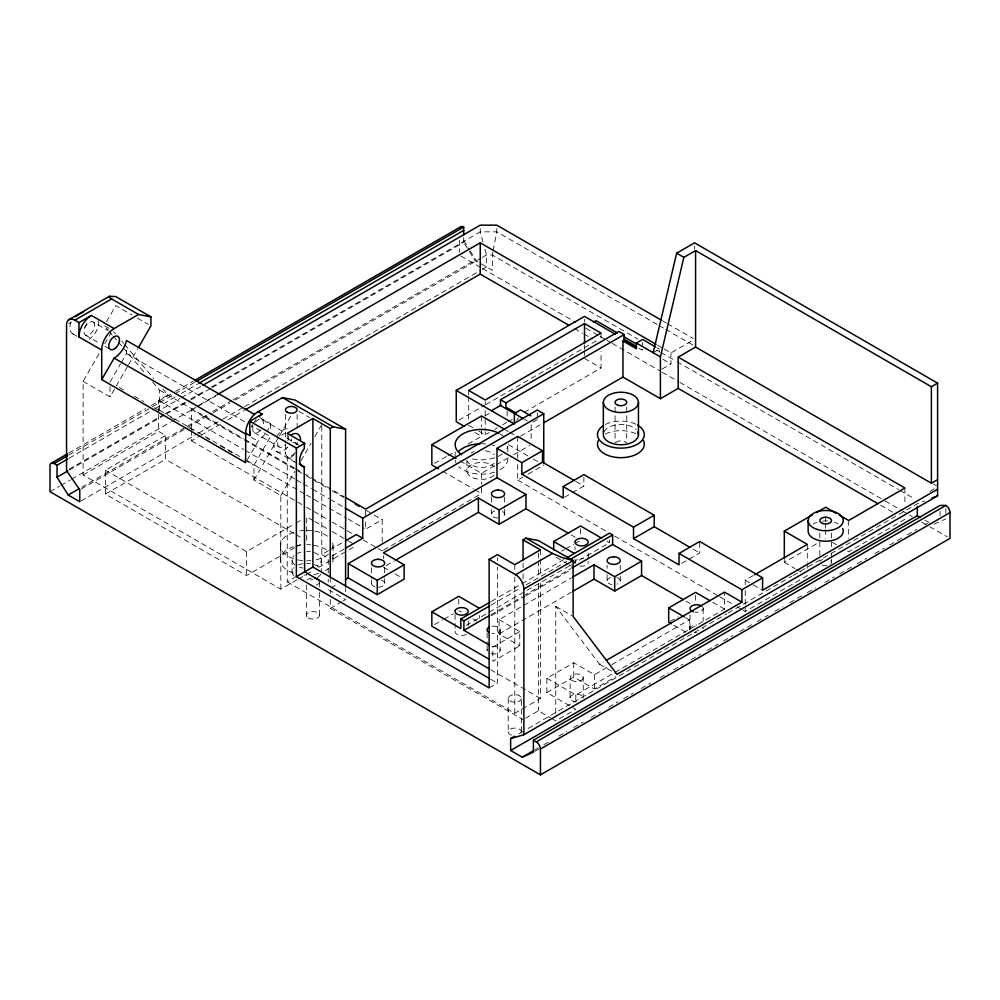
<?xml version="1.0" encoding="UTF-8"?>
<svg xmlns="http://www.w3.org/2000/svg" width="1000" height="1000" viewBox="0 0 1000 1000"><rect width="100%" height="100%" fill="white"/><g stroke="black" fill="none" stroke-linecap="round" stroke-linejoin="round"><path stroke-width="0.75" stroke-dasharray="5 3.75" d="M694.575 249.062L694.575 245.95M294.212 454.125C289.337 462.1 281.663 453.537 287.15 447.575M492.812 252.113L492.238 270.287L474.862 260.25L463.7 242.375L463.7 237.537M493.1 250.662L496.8 231.838L496.8 227.825M466.287 634.35A6.587 3.8 0 0 1 459.113 635.175A6.587 3.8 0 0 1 455.05 631.663L455.275 630.675A6.587 3.8 0 0 1 456.975 628.975M487.337 651.162A6.587 3.8 0 0 1 487.113 650.175L487.337 649.188M491.987 626.2A6.587 3.8 0 0 1 500.275 629.875L500.05 630.85A6.587 3.8 0 0 1 491.987 633.538M500.275 629.875L500.05 651.162A6.587 3.8 0 0 1 490.4 653.462M575.25 563.387A6.587 3.8 0 0 1 575.025 562.4L575.25 561.413A6.587 3.8 0 0 1 583.3 558.725M576.638 701.862A6.587 3.8 0 0 1 570.05 698.062L570.275 676.775A6.587 3.8 0 0 1 577.5 674A6.587 3.8 0 0 1 583.225 677.763L583.225 698.062M570.05 698.062L570.275 697.075A6.587 3.8 0 0 1 576.638 694.262A6.587 3.8 0 0 1 583 697.075M583.225 677.763L583 678.75A6.587 3.8 0 0 1 575.775 681.525A6.587 3.8 0 0 1 570.05 677.763M690.25 629.788A6.587 3.8 0 0 1 690.025 628.8L690.25 627.812A6.587 3.8 0 0 1 696.612 625M702.312 606.6A6.587 3.8 0 0 1 703.188 608.5L702.962 609.475A6.587 3.8 0 0 1 694.912 612.163M71.112 321.912L70.163 324.95A12.875 7.438 -60 0 0 76.6 334.1M259.738 417.413L270.5 423.625L267.4 431.388M106.538 321.637L115.775 305.637L132.012 315.012M297.025 579.812L280.837 589.15L83.1 474.975L83.1 381.35L100.125 351.863M104.763 343.825L110.962 333.1M109.987 382.137L120.512 363.9M121.275 362.587L126.538 353.475L126.538 346.275M83.1 381.35L109.987 396.875L115.4 387.512M116.163 386.175L127.762 366.087M128.537 364.75L137.8 348.688M247.225 460.025L258.087 441.213L266.038 433.387M280.837 589.15L280.837 495.525L253.95 480L253.95 465.25L270.5 436.587L251.663 425.712M253.95 480L278.688 437.163M279.45 435.825L291.812 414.412M280.837 495.525L294.75 471.425M300.938 460.725L310.975 443.325M314.85 436.625L321.8 424.588M516.862 420.163L518.513 417.612M299.288 445.275L287.25 438.338L289.037 436.45M929.987 491.613L935.05 488.088M68.725 323.725L70.9 322.463M158.6 412.762L158.6 400.337L167.9 394.963L162.862 389.1M68.787 453.075L145.825 408.6M151.237 405.475L174.213 392.212M175.562 391.425L193.137 381.287M68.925 454.975L194.713 382.35M69.188 458.162L154.312 409.025M155.662 408.25L175.925 396.55M181.325 393.425L197.537 384.062M152.575 381.975L159.625 390.188L159.625 410.25L179.925 398.537M181.275 397.762L201.562 386.037M69.25 469.125L163.888 414.487M165.238 413.7L185.525 401.987M190.925 398.875L205.8 390.288M211.213 387.163L480.25 231.838L496.8 231.838L657.7 324.725M69.188 470.138L165.113 414.75M166.462 413.975L189.438 400.712M190.787 399.938L211.05 388.237M212.4 387.45L463.7 242.375M191.488 428.913L191.488 409.538L198.238 405.637M199.575 404.862L215.775 395.513M50 491.7L59.462 486.238M60.812 485.462L70.275 480M71.625 479.212L170.3 422.25M171.65 421.463L195.987 407.413M197.338 406.637L216.262 395.712M83.1 474.975L158.6 431.388L165.625 435.45L165.625 459.338L294.613 533.8M294.662 547.737L246.513 575.538L105.438 494.087L105.438 470.2L165.625 435.45M81.7 487.238L185.738 427.175M187.087 426.4L207.35 414.7M212.75 411.575L231.663 400.65M233.025 399.875L474.862 260.25M81.137 489.025L186.525 428.175M187.875 427.4L212.188 413.363M213.538 412.575L229.75 403.225M235.162 400.1L481.05 258.137M482.4 257.35L486.45 255.012L492.238 255.012L637.987 339.162M81.137 500.95L197.325 433.875M198.675 433.088L221.65 419.825M223 419.05L243.263 407.35M244.613 406.575L481.05 270.062M482.4 269.288L486.45 266.95L486.45 255.012L484.513 247.775M191.488 430.4L191.488 440.825L199.575 436.15M200.925 435.375L222.525 422.912M227.913 419.787L244.112 410.438M105.438 494.087L165.625 459.338M458.938 420.163L484.487 405.412M485.825 404.637L596.087 340.988L590.688 337.875M105.438 470.2L246.513 551.65L294.662 523.85M296 523.075L302.688 519.212M484.825 415.975L490.213 412.863M434.525 463.4L446.6 456.425M447.95 455.65L454.65 451.775M468.075 444.038L481.488 436.287L481.488 428.475M478.85 431.175L485.213 434.85L489.25 432.525M494.637 429.412L497.337 427.85M502.725 424.75L506.763 422.413M508.113 421.637L512.15 419.3M524.275 412.3L601.05 367.975L601.05 351.3M296 546.962L302.688 543.1M537.337 419.562L531.125 423.15L531.125 441.575M653.175 352.688L659.375 349.113L659.375 352.175M520.6 436.15L540.812 424.487M321.8 426.125L321.8 554.513L328.438 550.675M329.775 549.913L344.387 541.475M382.2 542L382.2 519.65L365.65 529.2L365.65 518.4M664.2 349.025L670.962 352.925L693.238 340.075M295.238 452.55A12.875 7.438 -60 0 1 289.037 456.75L287.25 456.925L287.25 581.862L295.35 577.188M332.2 555.913L344.15 549.012M298.375 579.025L305.113 575.138M306.462 574.362L313.2 570.462M318.587 567.35L356.337 545.562M460.025 460.913L481.488 473.312L494.9 465.562M496.25 464.787L508.325 457.812M513.688 454.712L529.788 445.425M661.95 369.113L670.962 363.913L670.962 352.925M383.537 550.163L481.488 493.612L481.488 485.8M330.887 587.962L337.575 584.1M517.688 464.5L517.688 480.112L522.9 477.113M528.112 474.1L543.75 465.075M386.112 565.638L394.137 561M330.275 599.438L330.275 608.375L341.763 601.75M343.038 601.013L345.588 599.538L328.212 589.513M564.487 497.287L570.95 493.55M572.238 492.8L583.875 486.087L583.875 477.488M434.538 624.612L442.6 619.963M443.95 619.188L453.35 613.75M561.75 551.175L564.438 549.625M565.775 548.85L573.85 544.188M575.188 543.413L579.225 541.087M491.45 601.312L563.663 559.612M490.95 605.188L520.688 588.013M526.1 584.888L566.663 561.475M466.213 625.438L487.837 612.95M489.2 612.163L570.312 565.325M571.675 564.55L609.525 542.7L609.525 539.963M490.95 614.738L522.038 596.788M523.4 596L570.712 568.688M491.45 615.638L524.888 596.337M526.225 595.562L571.688 569.312M499.075 619.6L519.75 631.55L519.75 645.875L499.075 633.938L499.075 619.6L571.275 577.913M499.075 633.938L571.275 592.238M519.75 631.55L492.863 647.075L492.863 661.4L519.75 645.875M681.612 563.413L699.712 552.962L699.712 541.5M489.137 687.913L497.413 683.138L497.413 567.025M551.737 718.562L555.75 720.875L575.812 709.287L546.85 692.575L546.85 678.238L573.737 662.712L594.425 674.663L610.475 665.387M546.85 692.575L573.737 677.05L594.425 688.988L615.825 676.637M670.025 621.45L678.1 616.8M287.25 581.862L514.788 713.225L540.438 698.425L540.438 582.35M555.75 713.138L555.75 606.4L599.6 664.262L603.625 661.938M745.225 584.663L745.225 580.188L753.312 575.525M784.312 559.425L784.312 562.4L819.013 542.362M611.812 664.625L689.375 619.837L689.375 629.875M525.612 718.2L538.375 710.837L550.4 717.788M546.85 678.238L575.812 694.963L613.663 673.1M615.025 672.325L724.538 609.087L724.538 592.137M518.763 733.875L522.812 731.538M528.212 728.425L693.05 633.263M694.4 632.475L726.825 613.763M728.175 612.975L791.675 576.312M793.025 575.538L917.312 503.775L924.562 500.95M742.525 609.925L745.225 611.487L807.275 575.65L803.225 573.312M904.912 519.288L848.65 551.775L845.938 550.212M534.412 750.163L538.462 747.825M543.862 744.7L550.625 740.8M558.725 736.125L566.838 731.438M573.587 727.537L583.05 722.087M591.15 717.4L600.612 711.938M608.713 707.262L618.175 701.8M623.575 698.688L633.038 693.225M641.137 688.538L650.6 683.088M660.05 677.625L668.162 672.938M673.562 669.825L683.025 664.362M691.125 659.688L700.588 654.225M707.337 650.325L718.15 644.087M723.55 640.962L733.012 635.5M739.762 631.6L751.925 624.575M757.325 621.462L768.138 615.225M774.887 611.325L783 606.638M789.75 602.737L801.912 595.725M807.312 592.6L815.425 587.925M824.887 582.463L834.338 577M839.737 573.875L851.9 566.862M857.312 563.737L866.762 558.275M874.875 553.6L884.325 548.138M889.737 545.025L901.888 538M907.3 534.875L916.75 529.412M924.862 524.738L927.562 523.175M534.763 751.413L538.812 749.062M934.2 524.125L945.863 518.9M292.8 442.562L295.425 442.8L296.938 444.95M378.3 587.2L379.762 587.087A6.587 3.8 0 0 0 384.588 583.913A6.587 3.8 0 0 0 381.35 580.125M638.9 348.512L642.625 349.95L638.575 347.6M662.25 320.675L666.287 323M667.638 323.787L693.2 338.537M659.05 325.513L664.463 328.638M665.812 329.412L692.85 345.025M933.538 483.988L936.237 485.55M657.438 345.125L662.85 348.25M656.8 347.625L659.375 349.113M656.875 350.062L659.575 351.625M660.925 352.4L675.763 360.975M677.113 361.75L898.425 489.525M899.775 490.3L914.625 498.875M662.938 359.288L670.962 363.913M925.05 520.163L929.013 522.45M460.913 256.025L481.175 267.725M482.525 268.5L575.75 322.325M585.837 328.15L598.725 335.588M600.075 336.362L605.475 339.487M606.825 340.262L611.237 342.812M612.238 343.387L660.875 371.463M662.225 372.25L678.438 381.613M679.788 382.388L883.8 500.175M885.15 500.95L901.363 510.312M902.712 511.087L908.112 514.212M909.463 515L912.175 516.55M921.625 522.013L928.388 525.913M929.737 526.7L947.3 536.838M574.525 328.55L582.612 333.212M583.962 333.988L589.35 337.1M880.612 505.262L895.462 513.837M584.5 358.425L601.05 367.975M832.438 542.413L836.488 544.75M784.312 562.4L795.125 568.638M796.475 569.412L801.875 572.537M524.688 419.425L527.263 420.913M505.637 429.925L508.325 431.475M509.663 432.25L515.025 435.35M575.875 481.463L583.875 486.087M693.025 549.1L699.712 552.962M745.225 580.188L751.9 584.05M753.238 584.825L762.6 590.225M508.45 444.688L528.062 456.012M533.288 459.025L538.513 462.05M468.663 425.3L473.75 428.237M474.85 432.45L481.488 436.287M517.688 480.112L607.888 532.2M614.625 536.087L718.288 595.938M719.638 596.712L735.8 606.038M737.138 606.812L741.175 609.15M606.9 541.175L609.525 542.7M712.688 602.25L724.538 609.087M571.25 534.925L575.237 537.225M686.125 601.25L690.175 603.587M442.575 471.15L473.438 488.963M474.775 489.738L481.488 493.612M685.487 617.6L689.375 619.837M556.263 557.325L567.9 564.038M569.188 564.788L571.775 566.275M673.863 625.212L686.787 632.675M137.413 318.125L148.238 324.375M298.938 411.388L309.7 417.6M108.963 328.363L104.225 325.637L108.263 330.337M93.1 321.975A7.6 4.387 -60 0 1 90.688 333.762A7.6 4.387 -60 0 1 84.113 329.963A7.6 4.387 -60 0 1 93.1 321.975L107.475 330.275M255.4 422.188A7.6 4.387 -60 0 1 261.887 419.425L285.6 433.113M126.538 353.475L246.287 422.612M555.75 606.4L571.788 615.65M85.5 335.15L99.875 343.45M105.1 346.463L110.325 349.487M254.288 432.6L279.312 447.05A7.6 4.387 -60 0 0 285.812 444.288M287.25 456.925L295.275 461.562M72.525 333.738L77.7 336.725M276.688 451.613L295.587 462.525M251.363 437.325L258.087 441.213M159.625 390.188L243.238 438.462M244.587 439.237L294.35 467.975M295.7 468.75L302.425 472.638M303.775 473.413L344.125 496.712M191.488 409.538L305.1 475.138M306.45 475.913L330.8 489.975M332.15 490.75L344.325 497.775M365.962 510.275L372.738 514.175M374.087 514.963L382.2 519.65M158.6 400.337L243.775 449.513M245.125 450.3L295.15 479.188M296.5 479.963L301.913 483.088M303.263 483.862L311.375 488.55M312.725 489.325L328.95 498.7M330.312 499.475L343.825 507.287M159.625 410.25L241.775 457.675M247.15 460.788L305.062 494.212M306.4 494.988L346.8 518.312M348.15 519.087L364.3 528.425M599.6 664.262L615.638 673.525M119.4 387.575L123.438 389.9M134.2 396.112L143.625 401.55M154.388 407.775L158.425 410.1M170.538 417.088L175.912 420.2M189.375 427.962L193.412 430.3M206.863 438.062L209.55 439.625M220.312 445.838L227.037 449.712M228.388 450.5L232.425 452.825M244.537 459.812L253.95 465.25M191.488 440.825L305.1 506.425M306.45 507.2L330.8 521.263M332.15 522.038L352.438 533.75M363.263 540L376.788 547.812M378.137 548.587L382.2 550.938L382.2 547.95M313.412 520.775L306.7 516.9L306.7 540.788M314.75 521.55L330.85 530.837M332.188 531.613L346.95 540.138M348.288 540.913L353.663 544.012M383.438 567.175L389.9 570.913M395.075 573.888L401.538 577.625M458.738 610.65L461.325 612.137M472.95 618.85L476.838 621.1M295.95 534.575L302.675 538.45M321.8 554.513L328.212 558.212L328.212 573.112M490.712 669.712L540.438 698.425M490.675 679.237L497.413 683.138M330.275 608.375L523.062 719.675M279.312 447.05L278.463 446.262A7.6 4.387 -60 0 1 278.463 440.05M113.513 331.587L115.525 333.938M121.575 340.975L123.588 343.325M124.588 344.5L153.8 378.537M109.262 331.5L112.287 335.025M113.3 336.2L117.325 340.9M118.338 342.075L122.362 346.763M123.362 347.938L145.525 373.762M463.7 240.525L469.363 249.613M470.175 250.912L476.65 261.288M482.962 241.975L480.25 231.838L480.25 227.825M945.863 508.425L945.863 515.913M940.075 511.413L940.075 515.9M904.912 488L904.912 504.387M848.65 520.475L848.65 538.362M831.538 532.987L831.538 546.912M831.538 553.112L831.538 557.75M831.538 559.3L831.538 562.4A5.85 3.375 0 0 0 829.825 560.013M825.688 516.163L825.688 522.125M825.688 523.612L825.688 528.088M825.688 529.575L825.688 538.513M819.837 532.987L819.837 557.75M807.275 544.362L807.275 562.25M807.275 563.737L807.275 568.2M745.225 590.625L745.225 611.487M703.188 608.5L703.188 620.988M695.575 595.237L695.575 602.4M690.025 614.738L690.025 628.8M642.625 342.438L642.625 345.438M626.75 407.013L626.75 442.625M620.25 565.288L620.25 569.975M620.25 576.225L620.25 580.913M615.05 407.013L615.05 442.625M607.087 565.288L607.087 568.413M607.087 574.663L607.087 580.913A6.587 3.8 0 0 0 611.962 584.575M601.05 333.1L601.05 339.175M594.425 674.663L594.425 688.988M588.188 553.025L588.188 559.275M584.5 319.137L584.5 321.875M584.5 344.775L584.5 349.325M584.5 350.838L584.5 355.387M580.562 528.837L580.562 536M575.812 694.963L575.812 702.125M575.025 546.788L575.025 549.9M575.025 559.275L575.025 562.4M573.737 662.712L573.737 677.05M540.438 549.862L540.438 557.6M540.438 559.138L540.438 576.163M538.375 553.038L538.375 559.288M538.375 560.85L538.375 578.038M538.375 584.288L538.375 710.837M537.337 412.75L537.337 418.2M523.062 563.038L523.062 567.675M523.062 573.875L523.062 580.062M521.375 698.425A6.587 3.8 0 0 1 511.5 701.712A6.587 3.8 0 0 1 511.5 695.125A6.587 3.8 0 0 1 521.375 698.425L521.375 731.862M517.688 436.413L517.688 458.263M514.788 564.663L514.788 570.85M514.788 577.05L514.788 713.225M508.212 698.425L508.212 731.862M507.812 451.812L507.812 444.65A26.325 15.2 0 0 1 506.912 448.587M507.137 410.875L507.137 416.887M504.613 496.975L504.613 507.9M504.613 509.462L504.613 514.15M497.413 557.725L497.413 560.825M491.45 496.975L491.45 503.225M491.45 509.462L491.45 514.15M487.113 633L487.113 643.925M487.113 645.487L487.113 650.175M485.213 401.5L485.213 404.538M485.213 410.6L485.213 430.312M485.213 431.825L485.213 434.85M481.488 415.988L481.488 426.912M481.488 473.312L481.488 484.237M479.412 615.425L479.412 618.288M468.663 390.425L468.663 394.975M468.663 396.488L468.663 420.75M468.212 620.737L468.212 625.413M466.863 460.475L466.863 470.925M459.562 240.062L459.562 252.213M458.738 599.175L458.738 606.35M455.163 451.812L455.163 457.55M455.05 614.487L455.05 631.663M384.65 567.8L384.65 577.175M384.65 578.737L384.65 583.413M383.438 555.712L383.438 558.575M371.475 567.8L371.475 578.737M371.475 580.3L371.475 583.413M365.65 510.675L365.65 516.85M345.588 588.6L345.588 591.725M333.025 545.562L333.025 559.888M330.275 577.087L330.275 583.05M330.275 590.5L330.275 593.475M328.212 579.075L328.212 582.062M321.325 559.888L321.325 571.838M319.488 581.862L319.488 590.988M319.488 592.5L319.488 615.3M306.325 584.9L306.325 615.3M297.137 414.425L297.137 428.212M297.137 441.987L297.137 445.05M292.075 559.888L292.075 571.838M287.25 434.562L287.25 438.338M285.438 414.5L285.438 442.463M285.438 444.012L285.438 453.338M280.375 545.562L280.375 559.888M270.5 423.625L270.5 429.387M246.513 551.65L246.513 575.538M158.6 414.312L158.6 431.388M109.987 386.562L109.987 396.875M603.95 431.987A17.55 10.137 0 0 1 618.612 424.575A17.55 10.137 0 0 1 636.1 429.55M813.275 523.95A17.55 10.137 0 0 1 816.912 522.337M822.638 521.125A17.55 10.137 0 0 1 830.225 521.325M834.463 522.337A17.55 10.137 0 0 1 838.1 523.95M502.688 511.463A6.587 3.8 0 0 1 501.325 517.438M498.038 517.95A6.587 3.8 0 0 1 491.675 515.138A6.587 3.8 0 0 1 494.75 510.863M374.775 586.712A6.587 3.8 0 0 1 373.413 580.725M579.9 566.075A6.587 3.8 0 0 0 587.962 563.387L588.188 562.4A6.587 3.8 0 0 0 587.962 561.413M616.95 577.612A6.587 3.8 0 0 1 616.95 584.2M607.087 580.913A6.587 3.8 0 0 1 611.962 577.238M696.612 632.6A6.587 3.8 0 0 1 694.912 632.463M702.962 627.812A6.587 3.8 0 0 1 703.188 628.8M491.987 646.5A6.587 3.8 0 0 1 500.275 650.175M605.462 434.012A23.4 13.513 0 0 1 636.337 434.012M605.462 424.462A23.4 13.513 0 0 1 636.337 424.462M332.625 542.913A26.325 15.2 0 0 1 332.625 548.2M328.6 554A26.325 15.2 0 0 1 313.512 560.237M310.825 560.575A26.325 15.2 0 0 1 306.7 560.763M302.575 560.575A26.325 15.2 0 0 1 295.988 559.45M293.538 558.725A26.325 15.2 0 0 1 280.45 544.362A26.325 15.2 0 0 1 297.262 531.362M299.887 530.875A26.325 15.2 0 0 1 305.325 530.375M306.7 530.363A26.325 15.2 0 0 1 313.512 530.875M314.825 531.1A26.325 15.2 0 0 1 329.5 537.962M502.375 453.9A26.325 15.2 0 0 1 496.112 457.287M494.65 457.812A26.325 15.2 0 0 1 470.775 458.537M500.1 433.9A26.325 15.2 0 0 1 504.288 437.05M494.15 475.138A14.625 8.45 0 0 1 472.088 477.388A14.625 8.45 0 0 1 472.088 464.45A14.625 8.45 0 0 1 494.15 466.7M494.15 463.2A14.625 8.45 0 0 1 479.575 467.35A14.625 8.45 0 0 1 467.362 461.163M471.15 453.013A14.625 8.45 0 0 1 474.175 451.662M485.275 450.825A14.625 8.45 0 0 1 494.15 454.75M507.812 458.975A26.325 15.2 0 0 1 500.1 469.725M494.65 472.137A26.325 15.2 0 0 1 458.688 466.575M456.062 462.912A26.325 15.2 0 0 1 455.262 460.3M481.488 443.775A26.325 15.2 0 0 1 485.613 443.963M492.2 445.087A26.325 15.2 0 0 1 494.65 445.812M320.825 574.025A14.625 8.45 0 0 1 317.038 577.8M312.887 579.487A14.625 8.45 0 0 1 310.487 579.987M294.037 576.05A14.625 8.45 0 0 1 294.037 567.612M302.913 563.675A14.625 8.45 0 0 0 296.363 565.862A14.625 8.45 0 0 1 294.037 555.662M306.7 563.387A14.625 8.45 0 0 1 310.487 563.675M314.012 564.525A14.625 8.45 0 0 1 319.363 567.612M314.012 552.575A14.625 8.45 0 0 1 317.038 565.862M302.913 568.05A14.625 8.45 0 0 1 299.387 567.2M296.363 553.925A14.625 8.45 0 0 1 302.913 551.737M306.7 551.45A14.625 8.45 0 0 1 310.487 551.737M332.625 557.25A26.325 15.2 0 0 1 332.625 562.537M328.6 568.337A26.325 15.2 0 0 1 325.312 570.638M318.663 573.438A26.325 15.2 0 0 1 313.512 574.575M306.7 575.087A26.325 15.2 0 0 1 303.95 575.013M293.538 573.05A26.325 15.2 0 0 1 293.538 546.725M295.988 546A26.325 15.2 0 0 1 302.575 544.875M306.7 544.688A26.325 15.2 0 0 1 310.825 544.875M313.512 545.212A26.325 15.2 0 0 1 328.6 551.45M615.837 442.475A5.85 3.375 0 0 1 625.975 442.475M831.338 563.275A5.85 3.375 0 0 1 830.75 564.087M827.2 565.662A5.85 3.375 0 0 1 821.55 564.788M820.037 561.525A5.85 3.375 0 0 1 822.763 559.475M261.887 419.425A7.6 4.387 -60 0 1 262.75 426.425M260.775 429.837A7.6 4.387 -60 0 1 254.812 432.837A7.6 4.387 -60 0 1 252.9 427.413M288.312 435.863A7.6 4.387 -60 0 1 287.775 440.887M281.725 435.275A7.6 4.387 -60 0 1 285.812 433.537M291.675 439.125A12.875 7.438 -60 0 1 291 441.175M287.675 446.938A12.875 7.438 -60 0 1 280.763 451.975L278.562 452.2A12.875 7.438 -60 0 1 275.238 439.762M276.688 436.75A12.875 7.438 -60 0 1 278.562 433.988L280.763 431.675A12.875 7.438 -60 0 1 289.55 429.312M98.088 320.775A12.875 7.438 -60 0 1 89.3 339.075M86.838 323.3A12.875 7.438 -60 0 1 83.513 329.075M251.475 427.438A17.55 10.137 -60 0 1 252.725 424.675M253.45 423.338A17.55 10.137 -60 0 1 256.025 419.575M511.5 735.15A6.587 3.8 0 0 1 509.087 729.963A6.587 3.8 0 0 1 518.075 728.575A6.587 3.8 0 0 1 520.487 733.763M319.262 582.85A6.587 3.8 0 0 1 316.2 585.15M307.2 579.963A6.587 3.8 0 0 1 311.2 578.2M308.25 617.987A6.587 3.8 0 0 0 319.262 616.287A6.587 3.8 0 0 0 311.2 611.638A6.587 3.8 0 0 0 308.25 617.987"/><path stroke-width="1.5" d="M877.913 503.7L678.2 388.4L660.413 398.675L660.413 356.875L683.85 257.35L695.575 250.588L931.388 386.725L937.588 383.137L937.588 495.875L523.888 734.725L510.65 738.562L510.65 750.487L522.25 757.188L533.4 752.188L533.4 740.225L940.075 505.438L945.863 505.438A5.85 3.375 60 0 1 950 512.6L950 538.4L540.438 774.85L50 491.7L50 465.9A5.85 3.375 60 0 1 54.138 463.512L67.65 455.712M653.175 352.688L676.65 253.188L694.575 242.838L937.588 383.137M345.588 587.038L345.588 429.237L294.913 399.975L282.5 397.587L258.087 411.688A17.55 10.137 -60 0 0 245.675 433.175L245.675 462.713L101.713 379.588L114.125 358.1A18.613 10.75 -60 0 0 125.525 343.913L126.538 340.513L254.35 414.3M138.575 347.35L150.938 325.938L150.938 316.863L115.75 296.575L109.425 296.275L68.975 319.625M109.425 296.275L109.412 297.3L111.638 298.95L138.537 314.475L150.938 316.863M75.35 316.663L83.812 311.6M67.838 458.95L57.038 465.188L57.038 477.15L68.188 495.037L79.787 501.737L79.787 489.8L66.55 470.675L66.55 324.988A11.7 6.75 60 0 1 74.825 320.2L111.638 298.95M74.825 320.2L78.963 322.6L91.375 315.425L114.125 328.562L138.537 314.475M51.212 463.225L67.438 453.862M194.488 380.5L460.775 226.762M196.062 381.575L463.7 227.062L463.7 234.887M198.888 383.288L463.7 230.4M202.925 385.262L480.25 225.15L496.8 225.15L660.913 319.9M57.038 477.15L67.838 470.913M217.125 394.738L480.25 242.825L656.087 344.338M68.188 495.037L79 488.8M245.463 409.663L480.25 274.113L569.138 325.438M245.675 433.175L249.812 435.575L249.812 421.238L262.225 414.075L258.087 411.688M345.588 429.237L333.175 426.85L330.275 428.525L312.9 418.488L287.25 433.3L304.625 443.338L304.212 448.8A12.875 7.438 -60 0 0 304.212 467L304.625 571.838L489.325 678.462M249.812 421.238L296.363 448.113L304.625 443.338M464.225 426.325L456.25 421.712L456.25 390.425L584.5 316.388L615.6 334.35M584.5 323.55L468.663 390.425L485.213 399.988L601.05 333.1L584.5 323.55L584.5 343.263M593.513 322.175L596.087 320.688L617.475 333.038M513.962 413.237L500.513 405.475L500.513 399.75L618.837 331.438L624.212 334.538L624.212 340.275L636.312 347.262M438.55 468.825L431.838 464.95L431.838 444.65L481.488 415.988L504.3 429.15M491.413 410.725L500.863 405.275M500.513 399.75L505.9 402.85L624.212 334.538M543.5 422.938L622.975 377.05L622.975 340.988L624.212 340.275M456.25 390.425L514.375 423.988L514.375 413.475L520.588 409.9L530.887 415.85M622.975 340.988L636.413 348.75L636.413 343.013L642.625 339.438L655.512 346.875M345.175 508.062L362.75 518.212L543.75 413.713L543.75 463.512M568.575 533.387L525.962 508.775L525.962 494.45L499.075 509.975L478.387 498.025L383.438 552.85L404.125 564.788L404.125 579.113L377.238 594.637L348.275 577.925L348.275 563.587L497 477.725L497 448.35L517.688 436.413L542.513 450.737L542.513 462.2L574.538 480.688M345.712 540.712L356.337 534.575L362.75 538.275L362.75 518.212M296.363 448.113L296.363 576.613L304.625 571.838M304.8 571.737L312.9 567.05L489.363 668.938M345.487 548.25L362.75 538.275M678.2 388.4L678.2 357.113L695.575 347.075L931.388 483.225L937.588 479.637M497 448.35L521.825 462.675L542.513 450.737M521.825 462.675L521.825 474.15L542.513 462.2M345.6 579.462L348.275 577.925M395.475 560.225L478.387 512.362L499.075 524.3L525.962 508.775M348.275 563.587L377.238 580.312L404.125 564.788M521.825 474.15L563.188 498.025L563.188 486.562L583.875 474.625L654.2 515.225L654.2 526.688L690.337 547.55M296.363 576.613L489.137 687.913L489.137 559.412L497.413 554.637L514.788 564.663L540.438 549.862L523.062 539.825L523.062 559.938M523.062 539.825L525.962 538.15L538.375 540.538L573.125 560.6L573.125 616.425L616.975 674.3L741.912 602.163L741.912 589.75L679.025 553.438L679.025 564.9L633.525 538.638L633.525 527.163L563.188 486.562M488.888 659.1L431.838 626.175L431.838 611.838L458.738 596.312L479.412 608.263M553.675 550.1L553.675 541.5L580.562 525.975L601.625 538.138M489.137 559.412L515.612 574.7L552.438 553.438L561.925 557.513L573.125 560.6L523.888 589.025L523.888 734.725M431.838 611.838L460.8 628.562L460.8 619L490.112 602.075M567.612 557.337L609.525 533.138L612.625 534.925L612.625 544.487L572.062 567.9M460.8 619L463.9 620.8L489.588 605.962M570.712 559.125L612.625 534.925M633.525 527.163L654.2 515.225M463.9 620.8L463.9 630.35L489.588 615.525M633.525 538.638L654.2 526.688M572.612 577.137L594.012 564.788L614.7 576.725L641.587 561.2L641.587 575.538L683.425 599.688M572.612 591.475L594.012 579.113L614.7 591.062L641.587 575.538M679.025 553.438L699.712 541.5L762.6 577.8L762.6 590.225L937.588 489.188M784.312 557.925L784.312 531.112L812.337 514.925M816.338 512.612L825.688 507.225L836.488 513.462M671.275 623.725L668.688 622.225L668.688 607.9L695.575 592.375L710.05 600.737M606.312 660.387L724.538 592.137L741.912 602.163M754.663 574.738L807.275 544.362L784.312 531.112M741.912 589.75L762.6 577.8M510.65 738.562L514.7 736.225M510.65 750.487L917.312 515.7L917.312 506.538M533.4 740.225L536.3 741.888L945.863 505.438M522.25 757.188L533.05 750.95M540.438 774.85L540.438 749.05L950 512.6M931.8 498.137L937.588 495.875M676.65 253.188L683.85 257.35M678.2 357.113L904.912 488L848.65 520.475L839.188 515.025M636.413 343.013L660.413 356.875M624.163 336.9L636.2 343.85M623.713 339.025L635.875 346.05M917.312 515.7L919.912 517.2M622.975 377.05L660.413 398.675M543.75 413.713L537.337 410.012L365.65 509.137L345.475 497.488M516.55 413.3L507.137 407.863L505.9 408.575L505.9 402.85M514.375 413.475L523.4 418.688M497 477.725L525.962 494.45M612.625 544.487L641.587 561.2M431.838 444.65L456 458.587M553.675 541.5L574.362 553.438M668.688 607.9L684.2 616.85M282.5 397.587L333.175 426.85M525.962 538.15L552.438 553.438M299.288 463.875L304.625 466.962M78.963 322.6L78.963 336.925L101.713 350.062L101.713 379.588M114.125 358.1L245.975 434.225M355.15 504.025L359.2 506.375M463.9 630.35L488.913 644.788M54.138 463.512L57.038 465.188M931.388 386.725L931.388 483.225M808.138 520.6L808.138 531.112A17.55 10.137 0 0 0 827.975 541.15A17.55 10.137 0 0 0 842.638 528.488M695.575 250.588L695.575 347.075M638.45 402.375A17.55 10.137 0 0 1 612.125 411.15A17.55 10.137 0 0 1 612.125 393.6A17.55 10.137 0 0 1 638.45 402.375L638.45 434.613M614.7 576.725L614.7 591.062M603.35 402.375L603.35 434.613A17.55 10.137 0 0 0 623.2 444.663A17.55 10.137 0 0 0 637.863 431.987M594.012 564.788L594.012 579.113M499.075 509.975L499.075 524.3M480.25 242.825L480.25 274.113M478.387 498.025L478.387 512.362M377.238 580.312L377.238 594.637M330.275 428.525L330.275 577.087M312.9 418.488L312.9 567.05M693.325 611.788A6.587 3.8 0 0 1 690.025 608.5L690.25 607.513A6.587 3.8 0 0 1 701.263 605.812M489.038 632.562A6.587 3.8 0 0 1 487.113 629.875L487.337 628.888A6.587 3.8 0 0 1 489.038 627.188M643.512 440.675A23.4 13.513 0 0 1 620.9 457.675A23.4 13.513 0 0 1 598.3 440.675M637.45 425.062A23.4 13.513 0 0 1 637.925 443.888A23.4 13.513 0 0 1 605.337 444.712A23.4 13.513 0 0 1 602.975 425.925M461.7 454.675A26.325 15.2 0 0 1 462.875 433.9A26.325 15.2 0 0 1 498.85 433.225M458.688 451.375A26.325 15.2 0 0 1 480.112 443.8M536.3 741.888A5.85 3.375 60 0 1 540.438 749.05M459.7 228.287A5.85 3.375 60 0 1 463.7 227.062M515.612 574.7A11.7 6.75 60 0 1 523.888 589.025M291.388 434.738A12.875 7.438 -60 0 1 300.5 439.988M101.713 350.062A17.55 10.137 -60 0 1 114.125 328.562M78.963 336.925A17.55 10.137 -60 0 1 91.375 315.425M249.812 435.575A17.55 10.137 -60 0 1 250.238 431.613M259.012 416.413A17.55 10.137 -60 0 1 262.225 414.075M314.613 578.2A6.587 3.8 0 0 1 319.262 580.875M455.275 610.375L455.05 611.362A6.587 3.8 0 0 0 460.775 615.125A6.587 3.8 0 0 0 467.987 612.35L468.212 611.362A6.587 3.8 0 0 0 462.488 607.6A6.587 3.8 0 0 0 455.275 610.375M575.25 541.112L575.025 542.1A6.587 3.8 0 0 0 580.737 545.862A6.587 3.8 0 0 0 587.962 543.075L588.188 542.1A6.587 3.8 0 0 0 582.463 538.325A6.587 3.8 0 0 0 575.25 541.112M498.038 490.05L496.337 490.175A6.587 3.8 0 0 0 491.512 494.35A6.587 3.8 0 0 0 498.038 497.65L499.738 497.525A6.587 3.8 0 0 0 504.562 493.35A6.587 3.8 0 0 0 498.038 490.05M378.062 559.312L376.362 559.45A6.587 3.8 0 0 0 371.538 563.612A6.587 3.8 0 0 0 378.062 566.912L379.762 566.788A6.587 3.8 0 0 0 384.588 562.625A6.587 3.8 0 0 0 378.062 559.312M613.663 556.812L611.962 556.938A6.587 3.8 0 0 0 607.137 561.1A6.587 3.8 0 0 0 613.663 564.412L615.363 564.275A6.587 3.8 0 0 0 620.188 560.112A6.587 3.8 0 0 0 613.663 556.812M816.912 529.375A17.55 10.137 0 0 0 843.238 520.6A17.55 10.137 0 0 0 816.912 511.825A17.55 10.137 0 0 0 816.912 529.375M617.975 405.3A5.85 3.375 0 0 0 626.75 402.375A5.85 3.375 0 0 0 617.975 399.45A5.85 3.375 0 0 0 617.975 405.3M822.763 523.525A5.85 3.375 0 0 0 831.538 520.6A5.85 3.375 0 0 0 822.763 517.675A5.85 3.375 0 0 0 822.763 523.525M115.512 348.088A7.6 4.387 -60 0 0 117.925 336.312A7.6 4.387 -60 0 0 108.925 344.288A7.6 4.387 -60 0 0 115.512 348.088M287.15 412.225A5.85 3.375 0 0 0 296.938 410.712A5.85 3.375 0 0 0 289.775 406.575A5.85 3.375 0 0 0 287.15 412.225"/></g></svg>
